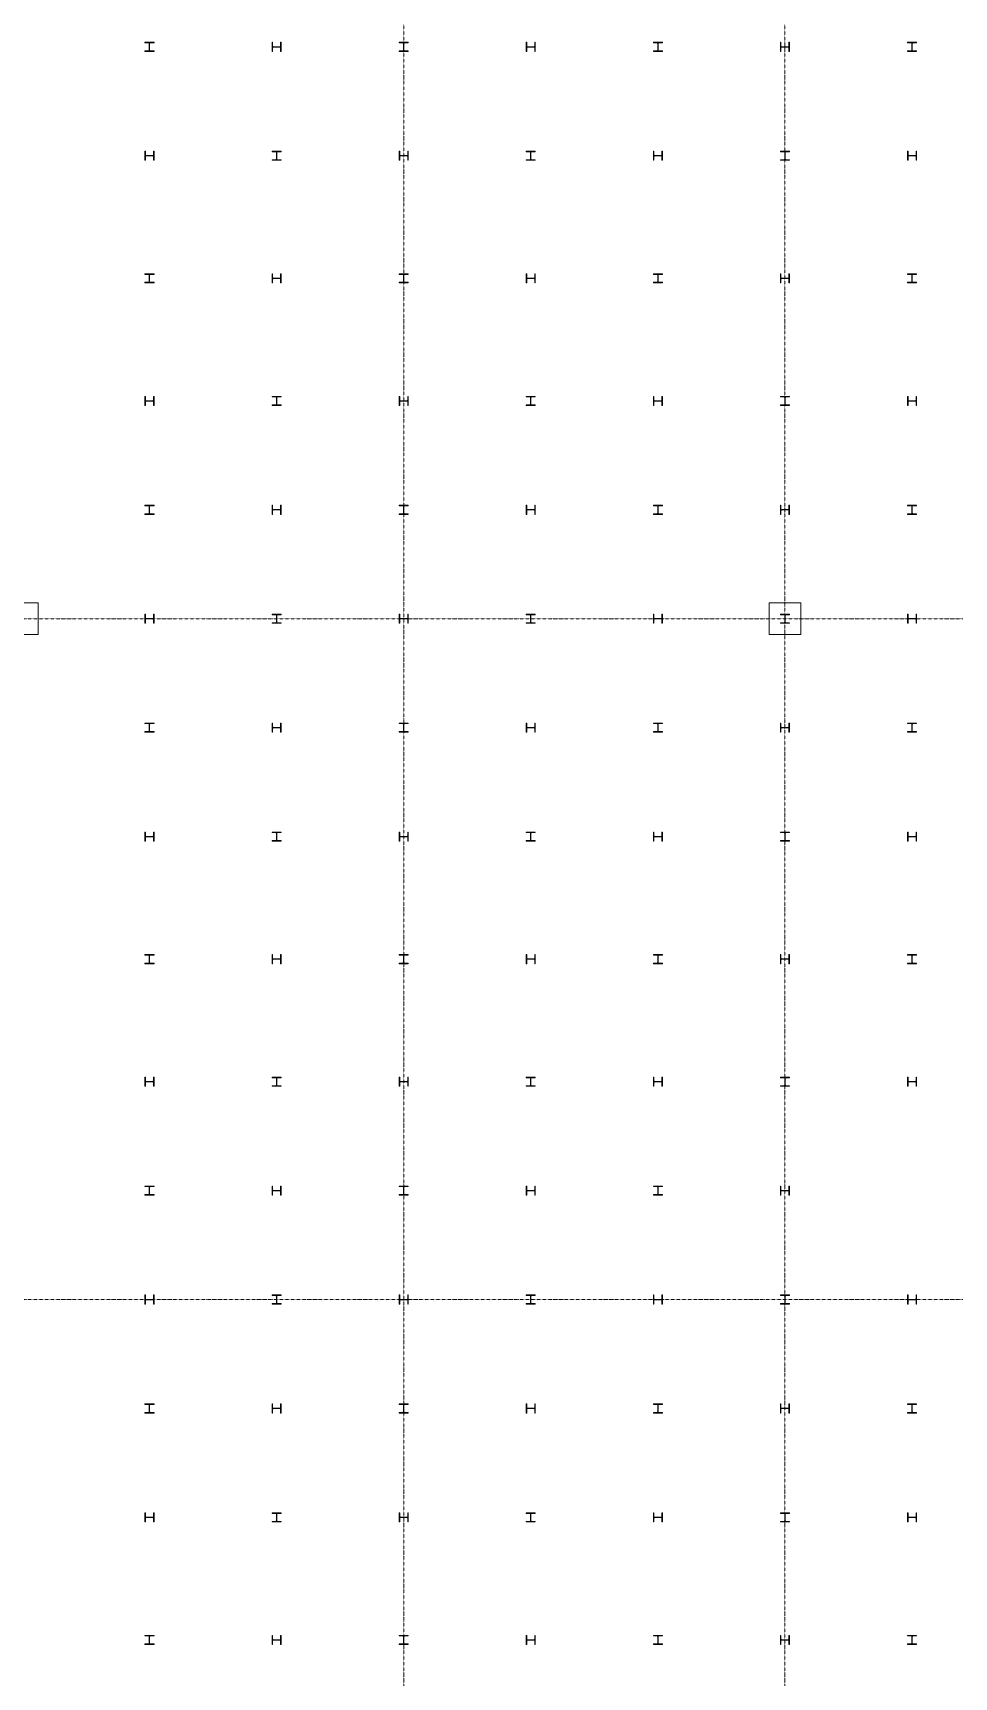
# Model space of a CAD drawing. Extents: x -32000 to 290600, y -111057 to 131250.
# Drawn here: x 68632 to 88925, y 6681 to 42908 of the extents above; entities that cross this region are included whole.
import ezdxf

# ---------------------------------------------------------------- set-up
doc = ezdxf.new("R2010")
doc.units = 0
doc.header["$LTSCALE"] = 5
doc.linetypes.add('H12PL2$0$JJP_三點線', pattern=[0.9, 0.3, -0.15, 0, -0.15, 0, -0.15, 0, -0.15])
doc.layers.add('H12PL2$0$S-COL', color=252, linetype='Continuous')
doc.layers.add('H12PL2$0$S-GRID', color=252, linetype='Continuous')

# ---------------------------------------------------------------- blocks, each defined once
blk = doc.blocks.new('H12PL2')
at = {"layer": 'H12PL2$0$S-COL', "lineweight": 0, "flags": 128}
for points in [[(71300, 42500), (71300, 42512), (71217, 42512, -0.41421356), (71204, 42525), (71204, 42675, -0.41421356), (71217, 42688), (71300, 42688), (71300, 42700), (71100, 42700), (71100, 42688), (71183, 42688, -0.41421356), (71196, 42675), (71196, 42525, -0.41421356), (71183, 42512), (71100, 42512), (71100, 42500)], [(74100, 42700), (74088, 42700), (74088, 42617, -0.41421356), (74075, 42604), (73925, 42604, -0.41421356), (73912, 42617), (73912, 42700), (73900, 42700), (73900, 42500), (73912, 42500), (73912, 42583, -0.41421356), (73925, 42596), (74075, 42596, -0.41421356), (74088, 42583), (74088, 42500), (74100, 42500)], [(76900, 42500), (76900, 42512), (76817, 42512, -0.41421356), (76804, 42525), (76804, 42675, -0.41421356), (76817, 42688), (76900, 42688), (76900, 42700), (76700, 42700), (76700, 42688), (76783, 42688, -0.41421356), (76796, 42675), (76796, 42525, -0.41421356), (76783, 42512), (76700, 42512), (76700, 42500)], [(79700, 42700), (79688, 42700), (79688, 42617, -0.41421356), (79675, 42604), (79525, 42604, -0.41421356), (79512, 42617), (79512, 42700), (79500, 42700), (79500, 42500), (79512, 42500), (79512, 42583, -0.41421356), (79525, 42596), (79675, 42596, -0.41421356), (79688, 42583), (79688, 42500), (79700, 42500)], [(82500, 42500), (82500, 42512), (82417, 42512, -0.41421356), (82404, 42525), (82404, 42675, -0.41421356), (82417, 42688), (82500, 42688), (82500, 42700), (82300, 42700), (82300, 42688), (82383, 42688, -0.41421356), (82396, 42675), (82396, 42525, -0.41421356), (82383, 42512), (82300, 42512), (82300, 42500)], [(85300, 42700), (85288, 42700), (85288, 42617, -0.41421356), (85275, 42604), (85125, 42604, -0.41421356), (85112, 42617), (85112, 42700), (85100, 42700), (85100, 42500), (85112, 42500), (85112, 42583, -0.41421356), (85125, 42596), (85275, 42596, -0.41421356), (85288, 42583), (85288, 42500), (85300, 42500)], [(88100, 42500), (88100, 42512), (88017, 42512, -0.41421356), (88004, 42525), (88004, 42675, -0.41421356), (88017, 42688), (88100, 42688), (88100, 42700), (87900, 42700), (87900, 42688), (87983, 42688, -0.41421356), (87996, 42675), (87996, 42525, -0.41421356), (87983, 42512), (87900, 42512), (87900, 42500)], [(71300, 40300), (71288, 40300), (71288, 40217, -0.41421356), (71275, 40204), (71125, 40204, -0.41421356), (71112, 40217), (71112, 40300), (71100, 40300), (71100, 40100), (71112, 40100), (71112, 40183, -0.41421356), (71125, 40196), (71275, 40196, -0.41421356), (71288, 40183), (71288, 40100), (71300, 40100)], [(74100, 40100), (74100, 40112), (74017, 40112, -0.41421356), (74004, 40125), (74004, 40275, -0.41421356), (74017, 40288), (74100, 40288), (74100, 40300), (73900, 40300), (73900, 40288), (73983, 40288, -0.41421356), (73996, 40275), (73996, 40125, -0.41421356), (73983, 40112), (73900, 40112), (73900, 40100)], [(76900, 40300), (76888, 40300), (76888, 40217, -0.41421356), (76875, 40204), (76725, 40204, -0.41421356), (76712, 40217), (76712, 40300), (76700, 40300), (76700, 40100), (76712, 40100), (76712, 40183, -0.41421356), (76725, 40196), (76875, 40196, -0.41421356), (76888, 40183), (76888, 40100), (76900, 40100)], [(79700, 40100), (79700, 40112), (79617, 40112, -0.41421356), (79604, 40125), (79604, 40275, -0.41421356), (79617, 40288), (79700, 40288), (79700, 40300), (79500, 40300), (79500, 40288), (79583, 40288, -0.41421356), (79596, 40275), (79596, 40125, -0.41421356), (79583, 40112), (79500, 40112), (79500, 40100)], [(82500, 40300), (82488, 40300), (82488, 40217, -0.41421356), (82475, 40204), (82325, 40204, -0.41421356), (82312, 40217), (82312, 40300), (82300, 40300), (82300, 40100), (82312, 40100), (82312, 40183, -0.41421356), (82325, 40196), (82475, 40196, -0.41421356), (82488, 40183), (82488, 40100), (82500, 40100)], [(85300, 40100), (85300, 40112), (85217, 40112, -0.41421356), (85204, 40125), (85204, 40275, -0.41421356), (85217, 40288), (85300, 40288), (85300, 40300), (85100, 40300), (85100, 40288), (85183, 40288, -0.41421356), (85196, 40275), (85196, 40125, -0.41421356), (85183, 40112), (85100, 40112), (85100, 40100)], [(88100, 40300), (88088, 40300), (88088, 40217, -0.41421356), (88075, 40204), (87925, 40204, -0.41421356), (87912, 40217), (87912, 40300), (87900, 40300), (87900, 40100), (87912, 40100), (87912, 40183, -0.41421356), (87925, 40196), (88075, 40196, -0.41421356), (88088, 40183), (88088, 40100), (88100, 40100)], [(71300, 37400), (71300, 37412), (71217, 37412, -0.41421356), (71204, 37425), (71204, 37575, -0.41421356), (71217, 37588), (71300, 37588), (71300, 37600), (71100, 37600), (71100, 37588), (71183, 37588, -0.41421356), (71196, 37575), (71196, 37425, -0.41421356), (71183, 37412), (71100, 37412), (71100, 37400)], [(74100, 37600), (74088, 37600), (74088, 37517, -0.41421356), (74075, 37504), (73925, 37504, -0.41421356), (73912, 37517), (73912, 37600), (73900, 37600), (73900, 37400), (73912, 37400), (73912, 37483, -0.41421356), (73925, 37496), (74075, 37496, -0.41421356), (74088, 37483), (74088, 37400), (74100, 37400)], [(76900, 37400), (76900, 37412), (76817, 37412, -0.41421356), (76804, 37425), (76804, 37575, -0.41421356), (76817, 37588), (76900, 37588), (76900, 37600), (76700, 37600), (76700, 37588), (76783, 37588, -0.41421356), (76796, 37575), (76796, 37425, -0.41421356), (76783, 37412), (76700, 37412), (76700, 37400)], [(79700, 37600), (79688, 37600), (79688, 37517, -0.41421356), (79675, 37504), (79525, 37504, -0.41421356), (79512, 37517), (79512, 37600), (79500, 37600), (79500, 37400), (79512, 37400), (79512, 37483, -0.41421356), (79525, 37496), (79675, 37496, -0.41421356), (79688, 37483), (79688, 37400), (79700, 37400)], [(82500, 37400), (82500, 37412), (82417, 37412, -0.41421356), (82404, 37425), (82404, 37575, -0.41421356), (82417, 37588), (82500, 37588), (82500, 37600), (82300, 37600), (82300, 37588), (82383, 37588, -0.41421356), (82396, 37575), (82396, 37425, -0.41421356), (82383, 37412), (82300, 37412), (82300, 37400)], [(85300, 37600), (85288, 37600), (85288, 37517, -0.41421356), (85275, 37504), (85125, 37504, -0.41421356), (85112, 37517), (85112, 37600), (85100, 37600), (85100, 37400), (85112, 37400), (85112, 37483, -0.41421356), (85125, 37496), (85275, 37496, -0.41421356), (85288, 37483), (85288, 37400), (85300, 37400)], [(88100, 37400), (88100, 37412), (88017, 37412, -0.41421356), (88004, 37425), (88004, 37575, -0.41421356), (88017, 37588), (88100, 37588), (88100, 37600), (87900, 37600), (87900, 37588), (87983, 37588, -0.41421356), (87996, 37575), (87996, 37425, -0.41421356), (87983, 37412), (87900, 37412), (87900, 37400)], [(71300, 34900), (71288, 34900), (71288, 34817, -0.41421356), (71275, 34804), (71125, 34804, -0.41421356), (71112, 34817), (71112, 34900), (71100, 34900), (71100, 34700), (71112, 34700), (71112, 34783, -0.41421356), (71125, 34796), (71275, 34796, -0.41421356), (71288, 34783), (71288, 34700), (71300, 34700)], [(74100, 34700), (74100, 34712), (74017, 34712, -0.41421356), (74004, 34725), (74004, 34875, -0.41421356), (74017, 34888), (74100, 34888), (74100, 34900), (73900, 34900), (73900, 34888), (73983, 34888, -0.41421356), (73996, 34875), (73996, 34725, -0.41421356), (73983, 34712), (73900, 34712), (73900, 34700)], [(76900, 34900), (76888, 34900), (76888, 34817, -0.41421356), (76875, 34804), (76725, 34804, -0.41421356), (76712, 34817), (76712, 34900), (76700, 34900), (76700, 34700), (76712, 34700), (76712, 34783, -0.41421356), (76725, 34796), (76875, 34796, -0.41421356), (76888, 34783), (76888, 34700), (76900, 34700)], [(79700, 34700), (79700, 34712), (79617, 34712, -0.41421356), (79604, 34725), (79604, 34875, -0.41421356), (79617, 34888), (79700, 34888), (79700, 34900), (79500, 34900), (79500, 34888), (79583, 34888, -0.41421356), (79596, 34875), (79596, 34725, -0.41421356), (79583, 34712), (79500, 34712), (79500, 34700)], [(82500, 34900), (82488, 34900), (82488, 34817, -0.41421356), (82475, 34804), (82325, 34804, -0.41421356), (82312, 34817), (82312, 34900), (82300, 34900), (82300, 34700), (82312, 34700), (82312, 34783, -0.41421356), (82325, 34796), (82475, 34796, -0.41421356), (82488, 34783), (82488, 34700), (82500, 34700)], [(85300, 34700), (85300, 34712), (85217, 34712, -0.41421356), (85204, 34725), (85204, 34875, -0.41421356), (85217, 34888), (85300, 34888), (85300, 34900), (85100, 34900), (85100, 34888), (85183, 34888, -0.41421356), (85196, 34875), (85196, 34725, -0.41421356), (85183, 34712), (85100, 34712), (85100, 34700)], [(88100, 34900), (88088, 34900), (88088, 34817, -0.41421356), (88075, 34804), (87925, 34804, -0.41421356), (87912, 34817), (87912, 34900), (87900, 34900), (87900, 34700), (87912, 34700), (87912, 34783, -0.41421356), (87925, 34796), (88075, 34796, -0.41421356), (88088, 34783), (88088, 34700), (88100, 34700)], [(71300, 32300), (71300, 32312), (71217, 32312, -0.41421356), (71204, 32325), (71204, 32475, -0.41421356), (71217, 32488), (71300, 32488), (71300, 32500), (71100, 32500), (71100, 32488), (71183, 32488, -0.41421356), (71196, 32475), (71196, 32325, -0.41421356), (71183, 32312), (71100, 32312), (71100, 32300)], [(74100, 32500), (74088, 32500), (74088, 32417, -0.41421356), (74075, 32404), (73925, 32404, -0.41421356), (73912, 32417), (73912, 32500), (73900, 32500), (73900, 32300), (73912, 32300), (73912, 32383, -0.41421356), (73925, 32396), (74075, 32396, -0.41421356), (74088, 32383), (74088, 32300), (74100, 32300)], [(76900, 32300), (76900, 32312), (76817, 32312, -0.41421356), (76804, 32325), (76804, 32475, -0.41421356), (76817, 32488), (76900, 32488), (76900, 32500), (76700, 32500), (76700, 32488), (76783, 32488, -0.41421356), (76796, 32475), (76796, 32325, -0.41421356), (76783, 32312), (76700, 32312), (76700, 32300)], [(79700, 32500), (79688, 32500), (79688, 32417, -0.41421356), (79675, 32404), (79525, 32404, -0.41421356), (79512, 32417), (79512, 32500), (79500, 32500), (79500, 32300), (79512, 32300), (79512, 32383, -0.41421356), (79525, 32396), (79675, 32396, -0.41421356), (79688, 32383), (79688, 32300), (79700, 32300)], [(82500, 32300), (82500, 32312), (82417, 32312, -0.41421356), (82404, 32325), (82404, 32475, -0.41421356), (82417, 32488), (82500, 32488), (82500, 32500), (82300, 32500), (82300, 32488), (82383, 32488, -0.41421356), (82396, 32475), (82396, 32325, -0.41421356), (82383, 32312), (82300, 32312), (82300, 32300)], [(85300, 32500), (85288, 32500), (85288, 32417, -0.41421356), (85275, 32404), (85125, 32404, -0.41421356), (85112, 32417), (85112, 32500), (85100, 32500), (85100, 32300), (85112, 32300), (85112, 32383, -0.41421356), (85125, 32396), (85275, 32396, -0.41421356), (85288, 32383), (85288, 32300), (85300, 32300)], [(88100, 32300), (88100, 32312), (88017, 32312, -0.41421356), (88004, 32325), (88004, 32475, -0.41421356), (88017, 32488), (88100, 32488), (88100, 32500), (87900, 32500), (87900, 32488), (87983, 32488, -0.41421356), (87996, 32475), (87996, 32325, -0.41421356), (87983, 32312), (87900, 32312), (87900, 32300)], [(71300, 30100), (71288, 30100), (71288, 30017, -0.41421356), (71275, 30004), (71125, 30004, -0.41421356), (71112, 30017), (71112, 30100), (71100, 30100), (71100, 29900), (71112, 29900), (71112, 29983, -0.41421356), (71125, 29996), (71275, 29996, -0.41421356), (71288, 29983), (71288, 29900), (71300, 29900)], [(74100, 29900), (74100, 29912), (74017, 29912, -0.41421356), (74004, 29925), (74004, 30075, -0.41421356), (74017, 30088), (74100, 30088), (74100, 30100), (73900, 30100), (73900, 30088), (73983, 30088, -0.41421356), (73996, 30075), (73996, 29925, -0.41421356), (73983, 29912), (73900, 29912), (73900, 29900)], [(76900, 30100), (76888, 30100), (76888, 30017, -0.41421356), (76875, 30004), (76725, 30004, -0.41421356), (76712, 30017), (76712, 30100), (76700, 30100), (76700, 29900), (76712, 29900), (76712, 29983, -0.41421356), (76725, 29996), (76875, 29996, -0.41421356), (76888, 29983), (76888, 29900), (76900, 29900)], [(79700, 29900), (79700, 29912), (79617, 29912, -0.41421356), (79604, 29925), (79604, 30075, -0.41421356), (79617, 30088), (79700, 30088), (79700, 30100), (79500, 30100), (79500, 30088), (79583, 30088, -0.41421356), (79596, 30075), (79596, 29925, -0.41421356), (79583, 29912), (79500, 29912), (79500, 29900)], [(82500, 30100), (82488, 30100), (82488, 30017, -0.41421356), (82475, 30004), (82325, 30004, -0.41421356), (82312, 30017), (82312, 30100), (82300, 30100), (82300, 29900), (82312, 29900), (82312, 29983, -0.41421356), (82325, 29996), (82475, 29996, -0.41421356), (82488, 29983), (82488, 29900), (82500, 29900)], [(85300, 29900), (85300, 29912), (85217, 29912, -0.41421356), (85204, 29925), (85204, 30075, -0.41421356), (85217, 30088), (85300, 30088), (85300, 30100), (85100, 30100), (85100, 30088), (85183, 30088, -0.41421356), (85196, 30075), (85196, 29925, -0.41421356), (85183, 29912), (85100, 29912), (85100, 29900)], [(88100, 30100), (88088, 30100), (88088, 30017, -0.41421356), (88075, 30004), (87925, 30004, -0.41421356), (87912, 30017), (87912, 30100), (87900, 30100), (87900, 29900), (87912, 29900), (87912, 29983, -0.41421356), (87925, 29996), (88075, 29996, -0.41421356), (88088, 29983), (88088, 29900), (88100, 29900)], [(71300, 27500), (71300, 27512), (71217, 27512, -0.41421356), (71204, 27525), (71204, 27675, -0.41421356), (71217, 27688), (71300, 27688), (71300, 27700), (71100, 27700), (71100, 27688), (71183, 27688, -0.41421356), (71196, 27675), (71196, 27525, -0.41421356), (71183, 27512), (71100, 27512), (71100, 27500)], [(74100, 27700), (74088, 27700), (74088, 27617, -0.41421356), (74075, 27604), (73925, 27604, -0.41421356), (73912, 27617), (73912, 27700), (73900, 27700), (73900, 27500), (73912, 27500), (73912, 27583, -0.41421356), (73925, 27596), (74075, 27596, -0.41421356), (74088, 27583), (74088, 27500), (74100, 27500)], [(76900, 27500), (76900, 27512), (76817, 27512, -0.41421356), (76804, 27525), (76804, 27675, -0.41421356), (76817, 27688), (76900, 27688), (76900, 27700), (76700, 27700), (76700, 27688), (76783, 27688, -0.41421356), (76796, 27675), (76796, 27525, -0.41421356), (76783, 27512), (76700, 27512), (76700, 27500)], [(79700, 27700), (79688, 27700), (79688, 27617, -0.41421356), (79675, 27604), (79525, 27604, -0.41421356), (79512, 27617), (79512, 27700), (79500, 27700), (79500, 27500), (79512, 27500), (79512, 27583, -0.41421356), (79525, 27596), (79675, 27596, -0.41421356), (79688, 27583), (79688, 27500), (79700, 27500)], [(82500, 27500), (82500, 27512), (82417, 27512, -0.41421356), (82404, 27525), (82404, 27675, -0.41421356), (82417, 27688), (82500, 27688), (82500, 27700), (82300, 27700), (82300, 27688), (82383, 27688, -0.41421356), (82396, 27675), (82396, 27525, -0.41421356), (82383, 27512), (82300, 27512), (82300, 27500)], [(85300, 27700), (85288, 27700), (85288, 27617, -0.41421356), (85275, 27604), (85125, 27604, -0.41421356), (85112, 27617), (85112, 27700), (85100, 27700), (85100, 27500), (85112, 27500), (85112, 27583, -0.41421356), (85125, 27596), (85275, 27596, -0.41421356), (85288, 27583), (85288, 27500), (85300, 27500)], [(88100, 27500), (88100, 27512), (88017, 27512, -0.41421356), (88004, 27525), (88004, 27675, -0.41421356), (88017, 27688), (88100, 27688), (88100, 27700), (87900, 27700), (87900, 27688), (87983, 27688, -0.41421356), (87996, 27675), (87996, 27525, -0.41421356), (87983, 27512), (87900, 27512), (87900, 27500)], [(71300, 25300), (71288, 25300), (71288, 25217, -0.41421356), (71275, 25204), (71125, 25204, -0.41421356), (71112, 25217), (71112, 25300), (71100, 25300), (71100, 25100), (71112, 25100), (71112, 25183, -0.41421356), (71125, 25196), (71275, 25196, -0.41421356), (71288, 25183), (71288, 25100), (71300, 25100)], [(74100, 25100), (74100, 25112), (74017, 25112, -0.41421356), (74004, 25125), (74004, 25275, -0.41421356), (74017, 25288), (74100, 25288), (74100, 25300), (73900, 25300), (73900, 25288), (73983, 25288, -0.41421356), (73996, 25275), (73996, 25125, -0.41421356), (73983, 25112), (73900, 25112), (73900, 25100)], [(76900, 25300), (76888, 25300), (76888, 25217, -0.41421356), (76875, 25204), (76725, 25204, -0.41421356), (76712, 25217), (76712, 25300), (76700, 25300), (76700, 25100), (76712, 25100), (76712, 25183, -0.41421356), (76725, 25196), (76875, 25196, -0.41421356), (76888, 25183), (76888, 25100), (76900, 25100)], [(79700, 25100), (79700, 25112), (79617, 25112, -0.41421356), (79604, 25125), (79604, 25275, -0.41421356), (79617, 25288), (79700, 25288), (79700, 25300), (79500, 25300), (79500, 25288), (79583, 25288, -0.41421356), (79596, 25275), (79596, 25125, -0.41421356), (79583, 25112), (79500, 25112), (79500, 25100)], [(82500, 25300), (82488, 25300), (82488, 25217, -0.41421356), (82475, 25204), (82325, 25204, -0.41421356), (82312, 25217), (82312, 25300), (82300, 25300), (82300, 25100), (82312, 25100), (82312, 25183, -0.41421356), (82325, 25196), (82475, 25196, -0.41421356), (82488, 25183), (82488, 25100), (82500, 25100)], [(85300, 25100), (85300, 25112), (85217, 25112, -0.41421356), (85204, 25125), (85204, 25275, -0.41421356), (85217, 25288), (85300, 25288), (85300, 25300), (85100, 25300), (85100, 25288), (85183, 25288, -0.41421356), (85196, 25275), (85196, 25125, -0.41421356), (85183, 25112), (85100, 25112), (85100, 25100)], [(88100, 25300), (88088, 25300), (88088, 25217, -0.41421356), (88075, 25204), (87925, 25204, -0.41421356), (87912, 25217), (87912, 25300), (87900, 25300), (87900, 25100), (87912, 25100), (87912, 25183, -0.41421356), (87925, 25196), (88075, 25196, -0.41421356), (88088, 25183), (88088, 25100), (88100, 25100)], [(71300, 22400), (71300, 22412), (71217, 22412, -0.41421356), (71204, 22425), (71204, 22575, -0.41421356), (71217, 22588), (71300, 22588), (71300, 22600), (71100, 22600), (71100, 22588), (71183, 22588, -0.41421356), (71196, 22575), (71196, 22425, -0.41421356), (71183, 22412), (71100, 22412), (71100, 22400)], [(74100, 22600), (74088, 22600), (74088, 22517, -0.41421356), (74075, 22504), (73925, 22504, -0.41421356), (73912, 22517), (73912, 22600), (73900, 22600), (73900, 22400), (73912, 22400), (73912, 22483, -0.41421356), (73925, 22496), (74075, 22496, -0.41421356), (74088, 22483), (74088, 22400), (74100, 22400)], [(76900, 22400), (76900, 22412), (76817, 22412, -0.41421356), (76804, 22425), (76804, 22575, -0.41421356), (76817, 22588), (76900, 22588), (76900, 22600), (76700, 22600), (76700, 22588), (76783, 22588, -0.41421356), (76796, 22575), (76796, 22425, -0.41421356), (76783, 22412), (76700, 22412), (76700, 22400)], [(79700, 22600), (79688, 22600), (79688, 22517, -0.41421356), (79675, 22504), (79525, 22504, -0.41421356), (79512, 22517), (79512, 22600), (79500, 22600), (79500, 22400), (79512, 22400), (79512, 22483, -0.41421356), (79525, 22496), (79675, 22496, -0.41421356), (79688, 22483), (79688, 22400), (79700, 22400)], [(82500, 22400), (82500, 22412), (82417, 22412, -0.41421356), (82404, 22425), (82404, 22575, -0.41421356), (82417, 22588), (82500, 22588), (82500, 22600), (82300, 22600), (82300, 22588), (82383, 22588, -0.41421356), (82396, 22575), (82396, 22425, -0.41421356), (82383, 22412), (82300, 22412), (82300, 22400)], [(85300, 22600), (85288, 22600), (85288, 22517, -0.41421356), (85275, 22504), (85125, 22504, -0.41421356), (85112, 22517), (85112, 22600), (85100, 22600), (85100, 22400), (85112, 22400), (85112, 22483, -0.41421356), (85125, 22496), (85275, 22496, -0.41421356), (85288, 22483), (85288, 22400), (85300, 22400)], [(88100, 22400), (88100, 22412), (88017, 22412, -0.41421356), (88004, 22425), (88004, 22575, -0.41421356), (88017, 22588), (88100, 22588), (88100, 22600), (87900, 22600), (87900, 22588), (87983, 22588, -0.41421356), (87996, 22575), (87996, 22425, -0.41421356), (87983, 22412), (87900, 22412), (87900, 22400)], [(71300, 19900), (71288, 19900), (71288, 19817, -0.41421356), (71275, 19804), (71125, 19804, -0.41421356), (71112, 19817), (71112, 19900), (71100, 19900), (71100, 19700), (71112, 19700), (71112, 19783, -0.41421356), (71125, 19796), (71275, 19796, -0.41421356), (71288, 19783), (71288, 19700), (71300, 19700)], [(74100, 19700), (74100, 19712), (74017, 19712, -0.41421356), (74004, 19725), (74004, 19875, -0.41421356), (74017, 19888), (74100, 19888), (74100, 19900), (73900, 19900), (73900, 19888), (73983, 19888, -0.41421356), (73996, 19875), (73996, 19725, -0.41421356), (73983, 19712), (73900, 19712), (73900, 19700)], [(76900, 19900), (76888, 19900), (76888, 19817, -0.41421356), (76875, 19804), (76725, 19804, -0.41421356), (76712, 19817), (76712, 19900), (76700, 19900), (76700, 19700), (76712, 19700), (76712, 19783, -0.41421356), (76725, 19796), (76875, 19796, -0.41421356), (76888, 19783), (76888, 19700), (76900, 19700)], [(79700, 19700), (79700, 19712), (79617, 19712, -0.41421356), (79604, 19725), (79604, 19875, -0.41421356), (79617, 19888), (79700, 19888), (79700, 19900), (79500, 19900), (79500, 19888), (79583, 19888, -0.41421356), (79596, 19875), (79596, 19725, -0.41421356), (79583, 19712), (79500, 19712), (79500, 19700)], [(82500, 19900), (82488, 19900), (82488, 19817, -0.41421356), (82475, 19804), (82325, 19804, -0.41421356), (82312, 19817), (82312, 19900), (82300, 19900), (82300, 19700), (82312, 19700), (82312, 19783, -0.41421356), (82325, 19796), (82475, 19796, -0.41421356), (82488, 19783), (82488, 19700), (82500, 19700)], [(85300, 19700), (85300, 19712), (85217, 19712, -0.41421356), (85204, 19725), (85204, 19875, -0.41421356), (85217, 19888), (85300, 19888), (85300, 19900), (85100, 19900), (85100, 19888), (85183, 19888, -0.41421356), (85196, 19875), (85196, 19725, -0.41421356), (85183, 19712), (85100, 19712), (85100, 19700)], [(88100, 19900), (88088, 19900), (88088, 19817, -0.41421356), (88075, 19804), (87925, 19804, -0.41421356), (87912, 19817), (87912, 19900), (87900, 19900), (87900, 19700), (87912, 19700), (87912, 19783, -0.41421356), (87925, 19796), (88075, 19796, -0.41421356), (88088, 19783), (88088, 19700), (88100, 19700)], [(71300, 17300), (71300, 17312), (71217, 17312, -0.41421356), (71204, 17325), (71204, 17475, -0.41421356), (71217, 17488), (71300, 17488), (71300, 17500), (71100, 17500), (71100, 17488), (71183, 17488, -0.41421356), (71196, 17475), (71196, 17325, -0.41421356), (71183, 17312), (71100, 17312), (71100, 17300)], [(74100, 17500), (74088, 17500), (74088, 17417, -0.41421356), (74075, 17404), (73925, 17404, -0.41421356), (73912, 17417), (73912, 17500), (73900, 17500), (73900, 17300), (73912, 17300), (73912, 17383, -0.41421356), (73925, 17396), (74075, 17396, -0.41421356), (74088, 17383), (74088, 17300), (74100, 17300)], [(76900, 17300), (76900, 17312), (76817, 17312, -0.41421356), (76804, 17325), (76804, 17475, -0.41421356), (76817, 17488), (76900, 17488), (76900, 17500), (76700, 17500), (76700, 17488), (76783, 17488, -0.41421356), (76796, 17475), (76796, 17325, -0.41421356), (76783, 17312), (76700, 17312), (76700, 17300)], [(79700, 17500), (79688, 17500), (79688, 17417, -0.41421356), (79675, 17404), (79525, 17404, -0.41421356), (79512, 17417), (79512, 17500), (79500, 17500), (79500, 17300), (79512, 17300), (79512, 17383, -0.41421356), (79525, 17396), (79675, 17396, -0.41421356), (79688, 17383), (79688, 17300), (79700, 17300)], [(82500, 17300), (82500, 17312), (82417, 17312, -0.41421356), (82404, 17325), (82404, 17475, -0.41421356), (82417, 17488), (82500, 17488), (82500, 17500), (82300, 17500), (82300, 17488), (82383, 17488, -0.41421356), (82396, 17475), (82396, 17325, -0.41421356), (82383, 17312), (82300, 17312), (82300, 17300)], [(85300, 17500), (85288, 17500), (85288, 17417, -0.41421356), (85275, 17404), (85125, 17404, -0.41421356), (85112, 17417), (85112, 17500), (85100, 17500), (85100, 17300), (85112, 17300), (85112, 17383, -0.41421356), (85125, 17396), (85275, 17396, -0.41421356), (85288, 17383), (85288, 17300), (85300, 17300)], [(71300, 15100), (71288, 15100), (71288, 15017, -0.41421356), (71275, 15004), (71125, 15004, -0.41421356), (71112, 15017), (71112, 15100), (71100, 15100), (71100, 14900), (71112, 14900), (71112, 14983, -0.41421356), (71125, 14996), (71275, 14996, -0.41421356), (71288, 14983), (71288, 14900), (71300, 14900)], [(74100, 14900), (74100, 14912), (74017, 14912, -0.41421356), (74004, 14925), (74004, 15075, -0.41421356), (74017, 15088), (74100, 15088), (74100, 15100), (73900, 15100), (73900, 15088), (73983, 15088, -0.41421356), (73996, 15075), (73996, 14925, -0.41421356), (73983, 14912), (73900, 14912), (73900, 14900)], [(76900, 15100), (76888, 15100), (76888, 15017, -0.41421356), (76875, 15004), (76725, 15004, -0.41421356), (76712, 15017), (76712, 15100), (76700, 15100), (76700, 14900), (76712, 14900), (76712, 14983, -0.41421356), (76725, 14996), (76875, 14996, -0.41421356), (76888, 14983), (76888, 14900), (76900, 14900)], [(79700, 14900), (79700, 14912), (79617, 14912, -0.41421356), (79604, 14925), (79604, 15075, -0.41421356), (79617, 15088), (79700, 15088), (79700, 15100), (79500, 15100), (79500, 15088), (79583, 15088, -0.41421356), (79596, 15075), (79596, 14925, -0.41421356), (79583, 14912), (79500, 14912), (79500, 14900)], [(82500, 15100), (82488, 15100), (82488, 15017, -0.41421356), (82475, 15004), (82325, 15004, -0.41421356), (82312, 15017), (82312, 15100), (82300, 15100), (82300, 14900), (82312, 14900), (82312, 14983, -0.41421356), (82325, 14996), (82475, 14996, -0.41421356), (82488, 14983), (82488, 14900), (82500, 14900)], [(85300, 14900), (85300, 14912), (85217, 14912, -0.41421356), (85204, 14925), (85204, 15075, -0.41421356), (85217, 15088), (85300, 15088), (85300, 15100), (85100, 15100), (85100, 15088), (85183, 15088, -0.41421356), (85196, 15075), (85196, 14925, -0.41421356), (85183, 14912), (85100, 14912), (85100, 14900)], [(88100, 15100), (88088, 15100), (88088, 15017, -0.41421356), (88075, 15004), (87925, 15004, -0.41421356), (87912, 15017), (87912, 15100), (87900, 15100), (87900, 14900), (87912, 14900), (87912, 14983, -0.41421356), (87925, 14996), (88075, 14996, -0.41421356), (88088, 14983), (88088, 14900), (88100, 14900)], [(71300, 12500), (71300, 12512), (71217, 12512, -0.41421356), (71204, 12525), (71204, 12675, -0.41421356), (71217, 12688), (71300, 12688), (71300, 12700), (71100, 12700), (71100, 12688), (71183, 12688, -0.41421356), (71196, 12675), (71196, 12525, -0.41421356), (71183, 12512), (71100, 12512), (71100, 12500)], [(74100, 12700), (74088, 12700), (74088, 12617, -0.41421356), (74075, 12604), (73925, 12604, -0.41421356), (73912, 12617), (73912, 12700), (73900, 12700), (73900, 12500), (73912, 12500), (73912, 12583, -0.41421356), (73925, 12596), (74075, 12596, -0.41421356), (74088, 12583), (74088, 12500), (74100, 12500)], [(76900, 12500), (76900, 12512), (76817, 12512, -0.41421356), (76804, 12525), (76804, 12675, -0.41421356), (76817, 12688), (76900, 12688), (76900, 12700), (76700, 12700), (76700, 12688), (76783, 12688, -0.41421356), (76796, 12675), (76796, 12525, -0.41421356), (76783, 12512), (76700, 12512), (76700, 12500)], [(79700, 12700), (79688, 12700), (79688, 12617, -0.41421356), (79675, 12604), (79525, 12604, -0.41421356), (79512, 12617), (79512, 12700), (79500, 12700), (79500, 12500), (79512, 12500), (79512, 12583, -0.41421356), (79525, 12596), (79675, 12596, -0.41421356), (79688, 12583), (79688, 12500), (79700, 12500)], [(82500, 12500), (82500, 12512), (82417, 12512, -0.41421356), (82404, 12525), (82404, 12675, -0.41421356), (82417, 12688), (82500, 12688), (82500, 12700), (82300, 12700), (82300, 12688), (82383, 12688, -0.41421356), (82396, 12675), (82396, 12525, -0.41421356), (82383, 12512), (82300, 12512), (82300, 12500)], [(85300, 12700), (85288, 12700), (85288, 12617, -0.41421356), (85275, 12604), (85125, 12604, -0.41421356), (85112, 12617), (85112, 12700), (85100, 12700), (85100, 12500), (85112, 12500), (85112, 12583, -0.41421356), (85125, 12596), (85275, 12596, -0.41421356), (85288, 12583), (85288, 12500), (85300, 12500)], [(88100, 12500), (88100, 12512), (88017, 12512, -0.41421356), (88004, 12525), (88004, 12675, -0.41421356), (88017, 12688), (88100, 12688), (88100, 12700), (87900, 12700), (87900, 12688), (87983, 12688, -0.41421356), (87996, 12675), (87996, 12525, -0.41421356), (87983, 12512), (87900, 12512), (87900, 12500)], [(71300, 10300), (71288, 10300), (71288, 10217, -0.41421356), (71275, 10204), (71125, 10204, -0.41421356), (71112, 10217), (71112, 10300), (71100, 10300), (71100, 10100), (71112, 10100), (71112, 10183, -0.41421356), (71125, 10196), (71275, 10196, -0.41421356), (71288, 10183), (71288, 10100), (71300, 10100)], [(74100, 10100), (74100, 10112), (74017, 10112, -0.41421356), (74004, 10125), (74004, 10275, -0.41421356), (74017, 10288), (74100, 10288), (74100, 10300), (73900, 10300), (73900, 10288), (73983, 10288, -0.41421356), (73996, 10275), (73996, 10125, -0.41421356), (73983, 10112), (73900, 10112), (73900, 10100)], [(76900, 10300), (76888, 10300), (76888, 10217, -0.41421356), (76875, 10204), (76725, 10204, -0.41421356), (76712, 10217), (76712, 10300), (76700, 10300), (76700, 10100), (76712, 10100), (76712, 10183, -0.41421356), (76725, 10196), (76875, 10196, -0.41421356), (76888, 10183), (76888, 10100), (76900, 10100)], [(79700, 10100), (79700, 10112), (79617, 10112, -0.41421356), (79604, 10125), (79604, 10275, -0.41421356), (79617, 10288), (79700, 10288), (79700, 10300), (79500, 10300), (79500, 10288), (79583, 10288, -0.41421356), (79596, 10275), (79596, 10125, -0.41421356), (79583, 10112), (79500, 10112), (79500, 10100)], [(82500, 10300), (82488, 10300), (82488, 10217, -0.41421356), (82475, 10204), (82325, 10204, -0.41421356), (82312, 10217), (82312, 10300), (82300, 10300), (82300, 10100), (82312, 10100), (82312, 10183, -0.41421356), (82325, 10196), (82475, 10196, -0.41421356), (82488, 10183), (82488, 10100), (82500, 10100)], [(85300, 10100), (85300, 10112), (85217, 10112, -0.41421356), (85204, 10125), (85204, 10275, -0.41421356), (85217, 10288), (85300, 10288), (85300, 10300), (85100, 10300), (85100, 10288), (85183, 10288, -0.41421356), (85196, 10275), (85196, 10125, -0.41421356), (85183, 10112), (85100, 10112), (85100, 10100)], [(88100, 10300), (88088, 10300), (88088, 10217, -0.41421356), (88075, 10204), (87925, 10204, -0.41421356), (87912, 10217), (87912, 10300), (87900, 10300), (87900, 10100), (87912, 10100), (87912, 10183, -0.41421356), (87925, 10196), (88075, 10196, -0.41421356), (88088, 10183), (88088, 10100), (88100, 10100)], [(71300, 7400), (71300, 7412), (71217, 7412, -0.41421356), (71204, 7425), (71204, 7575, -0.41421356), (71217, 7588), (71300, 7588), (71300, 7600), (71100, 7600), (71100, 7588), (71183, 7588, -0.41421356), (71196, 7575), (71196, 7425, -0.41421356), (71183, 7412), (71100, 7412), (71100, 7400)], [(74100, 7600), (74088, 7600), (74088, 7517, -0.41421356), (74075, 7504), (73925, 7504, -0.41421356), (73912, 7517), (73912, 7600), (73900, 7600), (73900, 7400), (73912, 7400), (73912, 7483, -0.41421356), (73925, 7496), (74075, 7496, -0.41421356), (74088, 7483), (74088, 7400), (74100, 7400)], [(76900, 7400), (76900, 7412), (76817, 7412, -0.41421356), (76804, 7425), (76804, 7575, -0.41421356), (76817, 7588), (76900, 7588), (76900, 7600), (76700, 7600), (76700, 7588), (76783, 7588, -0.41421356), (76796, 7575), (76796, 7425, -0.41421356), (76783, 7412), (76700, 7412), (76700, 7400)], [(79700, 7600), (79688, 7600), (79688, 7517, -0.41421356), (79675, 7504), (79525, 7504, -0.41421356), (79512, 7517), (79512, 7600), (79500, 7600), (79500, 7400), (79512, 7400), (79512, 7483, -0.41421356), (79525, 7496), (79675, 7496, -0.41421356), (79688, 7483), (79688, 7400), (79700, 7400)], [(82500, 7400), (82500, 7412), (82417, 7412, -0.41421356), (82404, 7425), (82404, 7575, -0.41421356), (82417, 7588), (82500, 7588), (82500, 7600), (82300, 7600), (82300, 7588), (82383, 7588, -0.41421356), (82396, 7575), (82396, 7425, -0.41421356), (82383, 7412), (82300, 7412), (82300, 7400)], [(85300, 7600), (85288, 7600), (85288, 7517, -0.41421356), (85275, 7504), (85125, 7504, -0.41421356), (85112, 7517), (85112, 7600), (85100, 7600), (85100, 7400), (85112, 7400), (85112, 7483, -0.41421356), (85125, 7496), (85275, 7496, -0.41421356), (85288, 7483), (85288, 7400), (85300, 7400)], [(88100, 7400), (88100, 7412), (88017, 7412, -0.41421356), (88004, 7425), (88004, 7575, -0.41421356), (88017, 7588), (88100, 7588), (88100, 7600), (87900, 7600), (87900, 7588), (87983, 7588, -0.41421356), (87996, 7575), (87996, 7425, -0.41421356), (87983, 7412), (87900, 7412), (87900, 7400)]]:
    blk.add_lwpolyline(points, format="xyb", close=True, dxfattribs=at)
for points in [[(68050, 29650), (68750, 29650), (68750, 30350), (68050, 30350)], [(84850, 29650), (85550, 29650), (85550, 30350), (84850, 30350)]]:
    blk.add_lwpolyline(points, close=True, dxfattribs=at)
at = {"layer": 'H12PL2$0$S-GRID', "linetype": 'H12PL2$0$JJP_三點線', "lineweight": 0}
for p, q in [((76800, 128250), (76800, -28000)), ((85200, 128250), (85200, -28000)), ((-29000, 30000), (289600, 30000)), ((-29000, 15000), (289600, 15000))]:
    blk.add_line(p, q, dxfattribs=at)

msp = doc.modelspace()

# ---------------------------------------------------------------- block references
msp.add_blockref('H12PL2', (0, 0))

doc.saveas('drawing.dxf')
